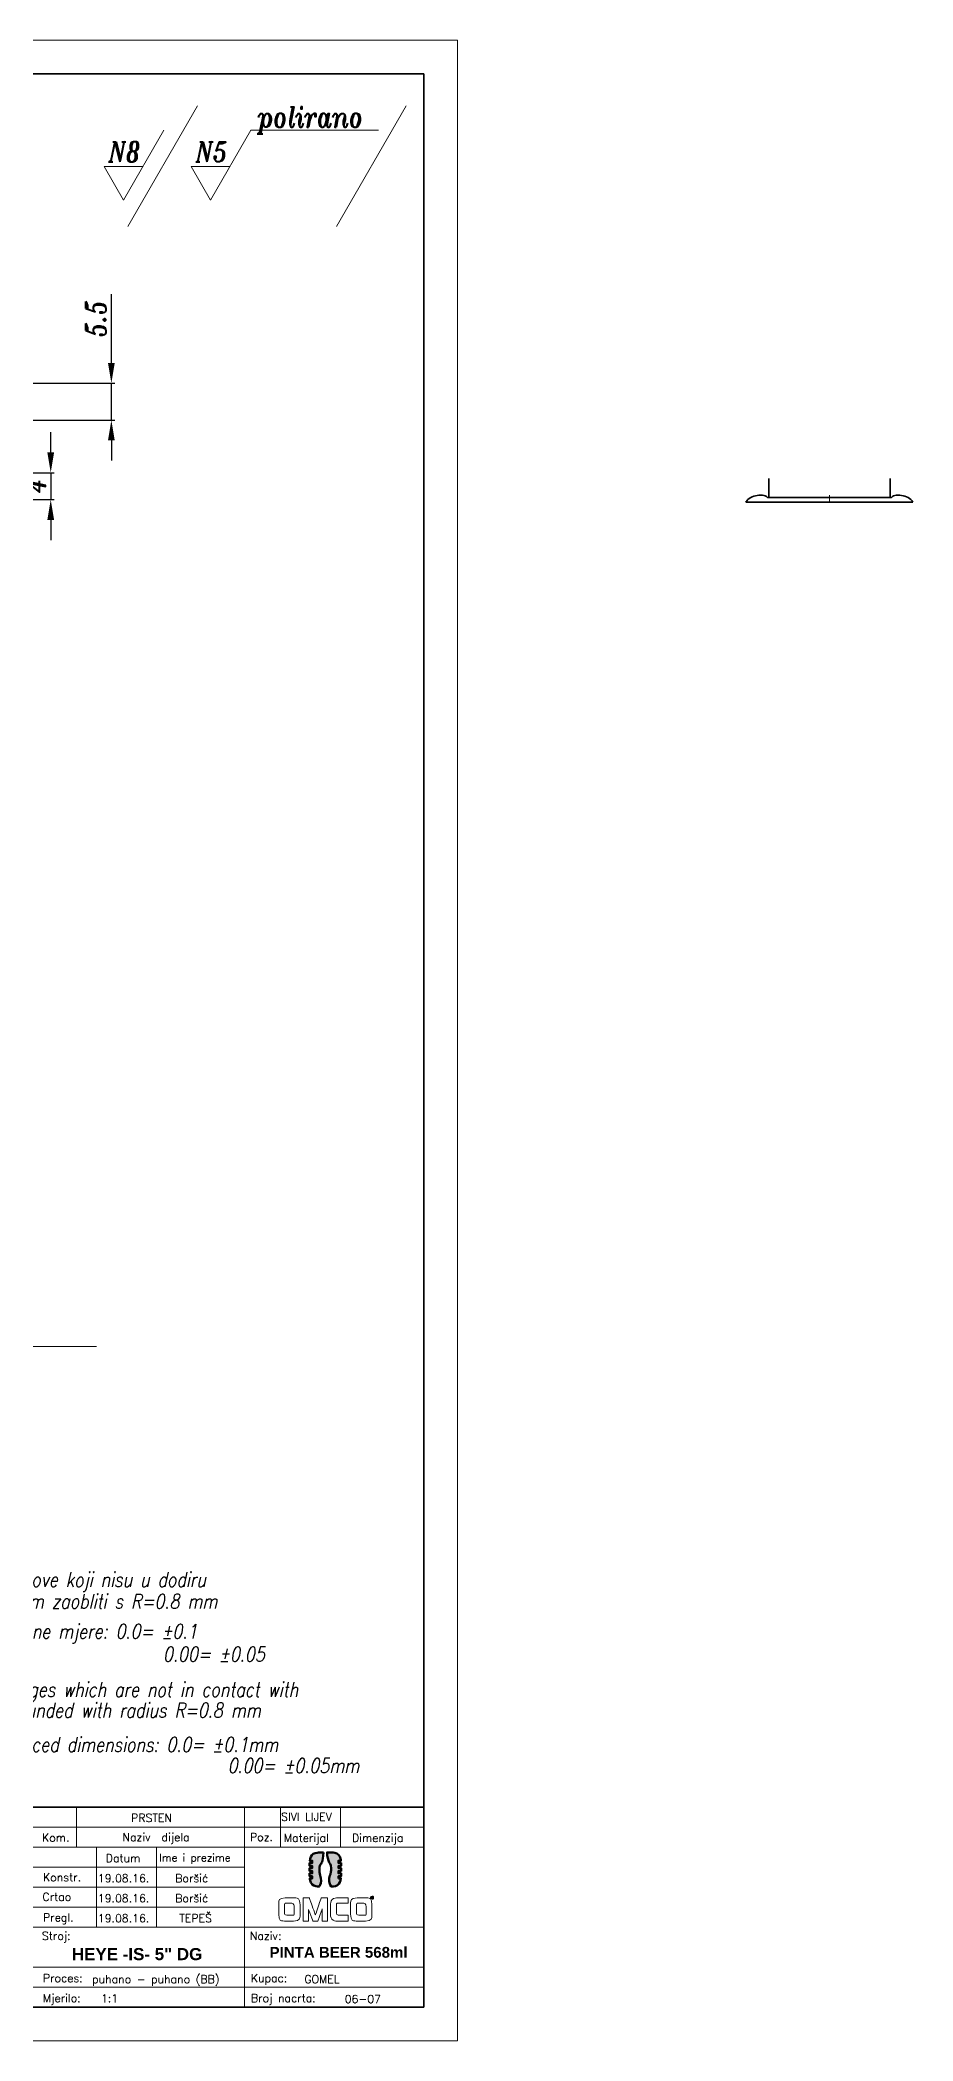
# Model space of a CAD drawing. Extents: x 28 to 333, y 27 to 324.
# Drawn here: x 203.3 to 332.9, y 27.3 to 324.3 of the extents above; entities that cross this region are included whole.
import ezdxf

# ---------------------------------------------------------------- set-up
doc = ezdxf.new("R2010")
doc.units = 0
doc.header["$LTSCALE"] = 5
doc.header["$MEASUREMENT"] = 0
doc.linetypes.add('CENTER', pattern=[2, 1.25, -0.25, 0.25, -0.25])
doc.layers.get('0').update_dxf_attribs({"linetype": 'CONTINUOUS', "lineweight": 15})
for name, color, linetype, lineweight in [('1', 1, 'CENTER', 15), ('3', 3, 'CONTINUOUS', 35), ('4', 5, 'CONTINUOUS', 50)]:
    doc.layers.add(name, color=color, linetype=linetype, lineweight=lineweight)
doc.layers.add('ENGLISH', color=197, linetype='CONTINUOUS')
doc.styles.add('ITALICT', font='ITALICT.shx', dxfattribs={"width": 0.8, "height": 3})
doc.styles.add('ROMANS', font='romans.shx')
doc.dimstyles.new('Stand', dxfattribs={"dimtxt": 3, "dimasz": 3, "dimexe": 0.5, "dimexo": 0.5, "dimgap": 0.8, "dimtad": 1, "dimdsep": 46, "dimtxsty": 'ITALICT', "dimcen": 0, "dimadec": 1, "dimazin": 2, "dimtfac": 1, "dimtmove": 0, "dimatfit": 3, "dimfxl": 1, "dimtolj": 1, "dimtzin": 0, "dimarcsym": 0})

# ---------------------------------------------------------------- blocks, each defined once
blk = doc.blocks.new('*D19')
at = {"color": 0, "lineweight": -2, "transparency": 16777216}
for p, q in [((213.86, 276.37), (213.86, 286.57)), ((188.51, 273.37), (214.36, 273.37)), ((213.86, 267.87), (213.86, 273.37)), ((172.81, 267.87), (214.36, 267.87)), ((213.86, 264.87), (213.86, 261.87))]:
    blk.add_line(p, q, dxfattribs=at)
at = {"color": 0, "transparency": 16777216}
for points in [[(213.36, 276.37), (214.36, 276.37), (213.86, 273.37)], [(213.36, 264.87), (214.36, 264.87), (213.86, 267.87)]]:
    blk.add_solid(points, dxfattribs=at)
at = {"color": 0, "transparency": 16777216, "insert": (211.56, 282.97), "char_height": 3, "attachment_point": 5, "rotation": 90, "style": 'ITALICT'}
blk.add_mtext('\\A1;5.5', dxfattribs=at)
blk = doc.blocks.new('*D4')
at = {"color": 0, "lineweight": -2, "transparency": 16777216}
for p, q in [((204.86, 263.07), (204.86, 266.07)), ((167.51, 260.07), (205.36, 260.07)), ((204.86, 260.07), (204.86, 256.07)), ((170.93, 256.07), (205.36, 256.07)), ((204.86, 253.07), (204.86, 250.07))]:
    blk.add_line(p, q, dxfattribs=at)
at = {"color": 0, "transparency": 16777216}
for points in [[(204.36, 263.07), (205.36, 263.07), (204.86, 260.07)], [(204.36, 253.07), (205.36, 253.07), (204.86, 256.07)]]:
    blk.add_solid(points, dxfattribs=at)
at = {"color": 0, "transparency": 16777216, "insert": (202.56, 258.07), "char_height": 3, "attachment_point": 5, "rotation": 90, "style": 'ITALICT'}
blk.add_mtext('\\A1;4', dxfattribs=at)

msp = doc.modelspace()

# ---------------------------------------------------------------- hatches: boundary and pattern name
at = {"layer": '4'}
h = msp.add_hatch(color=142, dxfattribs=at)
edge = h.paths.add_edge_path()
edge.add_spline(control_points=[(243.3154, 51.4283), (243.3154, 51.4283), (243.3154, 51.4283), (243.3154, 51.4283), (243.3154, 51.4283), (243.4476, 50.2586), (244.4809, 50.1984), (244.6336, 50.1984), (244.6336, 50.1984), (244.6336, 50.1984), (244.7482, 50.1984), (244.7482, 50.1984), (244.7482, 50.1984), (245.2908, 50.9786), (244.7443, 52.1157), (244.7443, 52.9286), (244.7443, 52.9286), (244.7443, 53.5669), (245.3064, 53.7378), (245.3679, 55.2697), (245.3679, 55.2697), (244.7195, 55.2697), (244.7195, 55.2697), (244.7195, 55.2697), (243.6249, 55.2697), (243.3753, 54.4254), (243.3183, 54.0398)], knot_values=[0.8095238, 0.8095238, 0.8095238, 0.8095238, 0.80952381, 0.80952381, 0.80952381, 0.80952381, 0.85714286, 0.85714286, 0.85714286, 0.85714286, 0.9047619, 0.9047619, 0.9047619, 0.90476191, 0.95238095, 0.95238095, 0.95238095, 0.95238095, 1, 1, 1, 1.04761905, 1.04761905, 1.04761905, 1.04761905, 1.0952381, 1.0952381, 1.0952381, 1.0952381], degree=3, periodic=0)
edge.add_spline(control_points=[(243.3183, 54.0398), (243.3183, 54.0398), (243.6894, 54.0398), (243.6894, 54.0398)], knot_values=[0.0952381, 0.0952381, 0.0952381, 0.0952381, 0.14285714, 0.14285714, 0.14285714, 0.14285714], degree=3, periodic=0)
edge.add_spline(control_points=[(243.6894, 54.0398), (243.6894, 54.0398), (243.6894, 54.0398), (243.6894, 54.0398), (243.6894, 54.0398), (243.6894, 54.0398), (243.6894, 53.7292), (243.6894, 53.7292)], knot_values=[0.14285714, 0.14285714, 0.14285714, 0.14285714, 0.14285714, 0.14285714, 0.14285714, 0.14285714, 0.19047618, 0.19047618, 0.19047618, 0.19047618], degree=3, periodic=0)
edge.add_spline(control_points=[(243.6894, 53.7292), (243.6894, 53.7292), (243.6894, 53.7292), (243.6894, 53.7292), (243.6894, 53.7292), (243.6894, 53.7292), (243.3012, 53.7292), (243.3012, 53.7292)], knot_values=[0.19047618, 0.19047618, 0.19047618, 0.19047618, 0.19047619, 0.19047619, 0.19047619, 0.19047619, 0.23809523, 0.23809523, 0.23809523, 0.23809523], degree=3, periodic=0)
edge.add_spline(control_points=[(243.3012, 53.7292), (243.3012, 53.7292), (243.3012, 53.7292), (243.3012, 53.7292), (243.3012, 53.7292), (243.3012, 53.7292), (243.3012, 53.2728), (243.3012, 53.2728)], knot_values=[0.23809523, 0.23809523, 0.23809523, 0.23809523, 0.23809524, 0.23809524, 0.23809524, 0.23809524, 0.28571428, 0.28571428, 0.28571428, 0.28571428], degree=3, periodic=0)
edge.add_spline(control_points=[(243.3012, 53.2728), (243.3012, 53.2728), (243.3012, 53.2728), (243.3012, 53.2728), (243.3012, 53.2728), (243.3012, 53.2728), (243.6894, 53.2728), (243.6894, 53.2728)], knot_values=[0.28571428, 0.28571428, 0.28571428, 0.28571428, 0.28571429, 0.28571429, 0.28571429, 0.28571429, 0.33333333, 0.33333333, 0.33333333, 0.33333333], degree=3, periodic=0)
edge.add_spline(control_points=[(243.6894, 53.2728), (243.6894, 53.2728), (243.6894, 53.2728), (243.6894, 53.2728), (243.6894, 53.2728), (243.6894, 53.2728), (243.6894, 52.9623), (243.6894, 52.9623)], knot_values=[0.33333333, 0.33333333, 0.33333333, 0.33333333, 0.33333333, 0.33333333, 0.33333333, 0.33333333, 0.38095238, 0.38095238, 0.38095238, 0.38095238], degree=3, periodic=0)
edge.add_spline(control_points=[(243.6894, 52.9623), (243.6894, 52.9623), (243.6894, 52.9623), (243.6894, 52.9623), (243.6894, 52.9623), (243.6894, 52.9623), (243.3012, 52.9623), (243.3012, 52.9623)], knot_values=[0.38095238, 0.38095238, 0.38095238, 0.38095238, 0.38095238, 0.38095238, 0.38095238, 0.38095238, 0.42857143, 0.42857143, 0.42857143, 0.42857143], degree=3, periodic=0)
edge.add_spline(control_points=[(243.3012, 52.9623), (243.3012, 52.9623), (243.3012, 52.9623), (243.3012, 52.9623), (243.3012, 52.9623), (243.3012, 52.9623), (243.3012, 52.5059), (243.3012, 52.5059)], knot_values=[0.42857143, 0.42857143, 0.42857143, 0.42857143, 0.42857143, 0.42857143, 0.42857143, 0.42857143, 0.47619047, 0.47619047, 0.47619047, 0.47619047], degree=3, periodic=0)
edge.add_spline(control_points=[(243.3012, 52.5059), (243.3012, 52.5059), (243.3012, 52.5059), (243.3012, 52.5059), (243.3012, 52.5059), (243.3012, 52.5059), (243.6894, 52.5059), (243.6894, 52.5059)], knot_values=[0.47619047, 0.47619047, 0.47619047, 0.47619047, 0.47619048, 0.47619048, 0.47619048, 0.47619048, 0.52380952, 0.52380952, 0.52380952, 0.52380952], degree=3, periodic=0)
edge.add_spline(control_points=[(243.6894, 52.5059), (243.6894, 52.5059), (243.6894, 52.5059), (243.6894, 52.5059), (243.6894, 52.5059), (243.6894, 52.5059), (243.6894, 52.1953), (243.6894, 52.1953)], knot_values=[0.52380952, 0.52380952, 0.52380952, 0.52380952, 0.52380952, 0.52380952, 0.52380952, 0.52380952, 0.57142856, 0.57142856, 0.57142856, 0.57142856], degree=3, periodic=0)
edge.add_spline(control_points=[(243.6894, 52.1953), (243.6894, 52.1953), (243.6894, 52.1953), (243.6894, 52.1953), (243.6894, 52.1953), (243.6894, 52.1953), (243.3012, 52.1953), (243.3012, 52.1953)], knot_values=[0.57142856, 0.57142856, 0.57142856, 0.57142856, 0.57142857, 0.57142857, 0.57142857, 0.57142857, 0.61904761, 0.61904761, 0.61904761, 0.61904761], degree=3, periodic=0)
edge.add_spline(control_points=[(243.3012, 52.1953), (243.3012, 52.1953), (243.3012, 52.1953), (243.3012, 52.1953), (243.3012, 52.1953), (243.3012, 52.1953), (243.3012, 51.7389), (243.3012, 51.7389)], knot_values=[0.61904761, 0.61904761, 0.61904761, 0.61904761, 0.61904762, 0.61904762, 0.61904762, 0.61904762, 0.66666666, 0.66666666, 0.66666666, 0.66666666], degree=3, periodic=0)
edge.add_spline(control_points=[(243.3012, 51.7389), (243.3012, 51.7389), (243.3012, 51.7389), (243.3012, 51.7389), (243.3012, 51.7389), (243.3012, 51.7389), (243.6894, 51.7389), (243.6894, 51.7389)], knot_values=[0.66666666, 0.66666666, 0.66666666, 0.66666666, 0.66666667, 0.66666667, 0.66666667, 0.66666667, 0.71428571, 0.71428571, 0.71428571, 0.71428571], degree=3, periodic=0)
edge.add_spline(control_points=[(243.6894, 51.7389), (243.6894, 51.7389), (243.6894, 51.7389), (243.6894, 51.7389), (243.6894, 51.7389), (243.6894, 51.7389), (243.6894, 51.4283), (243.6894, 51.4283)], knot_values=[0.71428571, 0.71428571, 0.71428571, 0.71428571, 0.71428571, 0.71428571, 0.71428571, 0.71428572, 0.76190476, 0.76190476, 0.76190476, 0.76190476], degree=3, periodic=0)
edge.add_spline(control_points=[(243.6894, 51.4283), (243.6894, 51.4283), (243.6894, 51.4283), (243.6894, 51.4283), (243.6894, 51.4283), (243.6894, 51.4283), (243.3154, 51.4283), (243.3154, 51.4283)], knot_values=[0.76190476, 0.76190476, 0.76190476, 0.76190476, 0.76190476, 0.76190476, 0.76190476, 0.76190476, 0.8095238, 0.8095238, 0.8095238, 0.8095238], degree=3, periodic=0)
h = msp.add_hatch(color=253, dxfattribs=at)
edge = h.paths.add_edge_path()
edge.add_spline(control_points=[(247.572, 52.5059), (247.572, 52.5059), (247.572, 52.5059), (247.572, 52.5059), (247.572, 52.5059), (247.572, 52.5059), (247.9602, 52.5059), (247.9602, 52.5059)], knot_values=[0.23809523, 0.23809523, 0.23809523, 0.23809523, 0.23809524, 0.23809524, 0.23809524, 0.23809524, 0.28571428, 0.28571428, 0.28571428, 0.28571428], degree=3, periodic=0)
edge.add_spline(control_points=[(247.9602, 52.5059), (247.9602, 52.5059), (247.9602, 52.5059), (247.9602, 52.5059), (247.9602, 52.5059), (247.9602, 52.5059), (247.9602, 52.9623), (247.9602, 52.9623)], knot_values=[0.28571428, 0.28571428, 0.28571428, 0.28571428, 0.28571429, 0.28571429, 0.28571429, 0.28571429, 0.33333332, 0.33333332, 0.33333332, 0.33333332], degree=3, periodic=0)
edge.add_spline(control_points=[(247.9602, 52.9623), (247.9602, 52.9623), (247.9602, 52.9623), (247.9602, 52.9623), (247.9602, 52.9623), (247.9602, 52.9623), (247.572, 52.9623), (247.572, 52.9623)], knot_values=[0.33333332, 0.33333332, 0.33333332, 0.33333332, 0.33333333, 0.33333333, 0.33333333, 0.33333333, 0.38095238, 0.38095238, 0.38095238, 0.38095238], degree=3, periodic=0)
edge.add_spline(control_points=[(247.572, 52.9623), (247.572, 52.9623), (247.572, 52.9623), (247.572, 52.9623), (247.572, 52.9623), (247.572, 52.9623), (247.572, 53.2728), (247.572, 53.2728)], knot_values=[0.38095238, 0.38095238, 0.38095238, 0.38095238, 0.38095238, 0.38095238, 0.38095238, 0.38095238, 0.42857143, 0.42857143, 0.42857143, 0.42857143], degree=3, periodic=0)
edge.add_spline(control_points=[(247.572, 53.2728), (247.572, 53.2728), (247.572, 53.2728), (247.572, 53.2728), (247.572, 53.2728), (247.572, 53.2728), (247.9602, 53.2728), (247.9602, 53.2728)], knot_values=[0.42857143, 0.42857143, 0.42857143, 0.42857143, 0.42857143, 0.42857143, 0.42857143, 0.42857143, 0.47619047, 0.47619047, 0.47619047, 0.47619047], degree=3, periodic=0)
edge.add_spline(control_points=[(247.9602, 53.2728), (247.9602, 53.2728), (247.9602, 53.2728), (247.9602, 53.2728), (247.9602, 53.2728), (247.9602, 53.2728), (247.9602, 53.7292), (247.9602, 53.7292)], knot_values=[0.47619047, 0.47619047, 0.47619047, 0.47619047, 0.47619048, 0.47619048, 0.47619048, 0.47619048, 0.52380952, 0.52380952, 0.52380952, 0.52380952], degree=3, periodic=0)
edge.add_spline(control_points=[(247.9602, 53.7292), (247.9602, 53.7292), (247.9602, 53.7292), (247.9602, 53.7292), (247.9602, 53.7292), (247.9602, 53.7292), (247.572, 53.7292), (247.572, 53.7292)], knot_values=[0.52380952, 0.52380952, 0.52380952, 0.52380952, 0.52380952, 0.52380952, 0.52380952, 0.52380952, 0.57142857, 0.57142857, 0.57142857, 0.57142857], degree=3, periodic=0)
edge.add_spline(control_points=[(247.572, 53.7292), (247.572, 53.7292), (247.572, 53.7292), (247.572, 53.7292), (247.572, 53.7292), (247.572, 53.7292), (247.572, 54.0398), (247.572, 54.0398)], knot_values=[0.57142857, 0.57142857, 0.57142857, 0.57142857, 0.57142857, 0.57142857, 0.57142857, 0.57142857, 0.61904762, 0.61904762, 0.61904762, 0.61904762], degree=3, periodic=0)
edge.add_spline(control_points=[(247.572, 54.0398), (247.572, 54.0398), (247.572, 54.0398), (247.572, 54.0398), (247.572, 54.0398), (247.572, 54.0398), (247.9449, 54.0398), (247.9449, 54.0398)], knot_values=[0.61904762, 0.61904762, 0.61904762, 0.61904762, 0.61904762, 0.61904762, 0.61904762, 0.61904762, 0.66666666, 0.66666666, 0.66666666, 0.66666666], degree=3, periodic=0)
edge.add_spline(control_points=[(247.9449, 54.0398), (247.9449, 54.0398), (247.9449, 54.0398), (247.9449, 54.0398), (247.9449, 54.0398), (247.8084, 55.2018), (246.7802, 55.2697), (246.6279, 55.2697), (246.6279, 55.2697), (246.6279, 55.2697), (245.8933, 55.2697), (245.8933, 55.2697)], knot_values=[0.66666666, 0.66666666, 0.66666666, 0.66666666, 0.66666667, 0.66666667, 0.66666667, 0.66666667, 0.71428571, 0.71428571, 0.71428571, 0.71428572, 0.76190476, 0.76190476, 0.76190476, 0.76190476], degree=3, periodic=0)
edge.add_spline(control_points=[(245.8933, 55.2697), (245.8933, 55.2697), (245.8933, 55.2697), (245.8933, 55.2697), (245.8933, 55.2697), (245.955, 53.7378), (246.5173, 53.5669), (246.5173, 52.9286), (246.5173, 52.9286), (246.5173, 52.1157), (245.9707, 50.9786), (246.5133, 50.1984), (246.5133, 50.1984), (246.5133, 50.1984), (246.5505, 50.1984), (246.5505, 50.1984), (246.5505, 50.1984), (247.6451, 50.1984), (247.8896, 51.0427), (247.9443, 51.4283)], knot_values=[0.76190476, 0.76190476, 0.76190476, 0.76190476, 0.76190476, 0.76190476, 0.76190476, 0.76190476, 0.80952381, 0.80952381, 0.80952381, 0.80952381, 0.85714286, 0.85714286, 0.85714286, 0.85714286, 0.9047619, 0.9047619, 0.9047619, 0.90476191, 0.95238095, 0.95238095, 0.95238095, 0.95238095], degree=3, periodic=0)
edge.add_spline(control_points=[(247.9443, 51.4283), (247.9443, 51.4283), (247.572, 51.4283), (247.572, 51.4283), (247.572, 51.4283), (247.572, 51.7389), (247.572, 51.7389)], knot_values=[0.95238095, 0.95238095, 0.95238095, 0.95238095, 1, 1, 1, 1.04761904, 1.04761904, 1.04761904, 1.04761904], degree=3, periodic=0)
edge.add_spline(control_points=[(247.572, 51.7389), (247.572, 51.7389), (247.572, 51.7389), (247.572, 51.7389), (247.572, 51.7389), (247.572, 51.7389), (247.9602, 51.7389), (247.9602, 51.7389)], knot_values=[0.04761904, 0.04761904, 0.04761904, 0.04761904, 0.04761905, 0.04761905, 0.04761905, 0.04761905, 0.09523809, 0.09523809, 0.09523809, 0.09523809], degree=3, periodic=0)
edge.add_spline(control_points=[(247.9602, 51.7389), (247.9602, 51.7389), (247.9602, 51.7389), (247.9602, 51.7389), (247.9602, 51.7389), (247.9602, 51.7389), (247.9602, 52.1953), (247.9602, 52.1953)], knot_values=[0.09523809, 0.09523809, 0.09523809, 0.09523809, 0.0952381, 0.0952381, 0.0952381, 0.0952381, 0.14285714, 0.14285714, 0.14285714, 0.14285714], degree=3, periodic=0)
edge.add_spline(control_points=[(247.9602, 52.1953), (247.9602, 52.1953), (247.9602, 52.1953), (247.9602, 52.1953), (247.9602, 52.1953), (247.9602, 52.1953), (247.572, 52.1953), (247.572, 52.1953)], knot_values=[0.14285714, 0.14285714, 0.14285714, 0.14285714, 0.14285714, 0.14285714, 0.14285714, 0.14285714, 0.19047618, 0.19047618, 0.19047618, 0.19047618], degree=3, periodic=0)
edge.add_spline(control_points=[(247.572, 52.1953), (247.572, 52.1953), (247.572, 52.1953), (247.572, 52.1953), (247.572, 52.1953), (247.572, 52.1953), (247.572, 52.5059), (247.572, 52.5059)], knot_values=[0.19047618, 0.19047618, 0.19047618, 0.19047618, 0.19047619, 0.19047619, 0.19047619, 0.19047619, 0.23809523, 0.23809523, 0.23809523, 0.23809523], degree=3, periodic=0)

# ---------------------------------------------------------------- linework, layer by layer
for p, q in [((265.2574, 324.2933), (55.2574, 324.2933)), ((265.2574, 27.2933), (265.2574, 324.2933)), ((226.6605, 314.5108), (216.3186, 296.604)), ((257.647, 314.5108), (247.3051, 296.604)), ((215.6569, 300.5415), (221.6569, 310.9338)), ((228.5842, 300.5415), (234.5842, 310.9338)), ((234.5842, 310.9338), (253.5308, 310.9338)), ((218.5424, 305.5395), (212.7713, 305.5395)), ((212.7713, 305.5395), (215.6569, 300.5415)), ((231.4698, 305.5395), (225.6986, 305.5395)), ((225.6986, 305.5395), (228.5842, 300.5415)), ((150.2812, 130.3955), (211.6593, 130.3955)), ((208.6838, 61.9873), (208.6838, 56.0485)), ((233.6267, 61.9873), (233.6267, 32.2933)), ((238.9717, 61.9873), (238.9717, 56.0485)), ((247.8799, 61.9873), (247.8799, 56.0485)), ((133.355, 59.0179), (260.2574, 59.0179)), ((260.2574, 56.0485), (133.355, 56.0485)), ((211.6532, 56.0485), (211.6532, 44.1709)), ((220.5614, 56.0485), (220.5614, 44.1709)), ((133.355, 53.0791), (233.6267, 53.0791)), ((133.355, 50.1097), (233.6267, 50.1097)), ((133.355, 47.1403), (233.6267, 47.1403)), ((133.355, 44.1709), (260.2574, 44.1709)), ((133.355, 38.2321), (260.2574, 38.2321)), ((133.355, 35.2627), (260.2574, 35.2627)), ((55.2574, 27.2933), (265.2574, 27.2933))]:
    msp.add_line(p, q)
for points, knots in [([(240.9194, 45.0909), (240.9194, 45.0909), (239.6142, 45.0909), (239.6142, 45.0909), (239.6142, 45.0909), (239.503, 45.0909), (238.7071, 45.1376), (238.7071, 46.1034), (238.7071, 46.1034), (238.7071, 46.1034), (238.7071, 47.5782), (238.7071, 47.5782), (238.7071, 47.5782), (238.7071, 47.5782), (238.7071, 48.5439), (239.6727, 48.5439), (239.6727, 48.5439), (239.6727, 48.5439), (240.972, 48.5439), (240.972, 48.5439), (240.972, 48.5439), (241.0832, 48.5439), (241.8792, 48.4912), (241.8792, 47.5255), (241.8792, 47.5255), (241.8792, 47.5255), (241.8792, 46.0566), (241.8792, 46.0566), (241.8792, 46.0566), (241.8792, 46.0566), (241.885, 45.0909), (240.9194, 45.0909)], [0, 0, 0, 0, 0.125, 0.125, 0.125, 0.1875, 0.25, 0.25, 0.25, 0.3125, 0.375, 0.375, 0.375, 0.4375, 0.5, 0.5, 0.5, 0.5625, 0.625, 0.625, 0.625, 0.6875, 0.75, 0.75, 0.75, 0.8125, 0.875, 0.875, 0.875, 0.9375, 1, 1, 1, 1]), ([(241.0013, 47.3266), (241.0013, 47.3266), (241.0013, 47.7245), (240.6618, 47.7245), (240.6618, 47.7245), (240.6618, 47.7245), (239.6962, 47.7245), (239.6962, 47.7245), (239.6962, 47.7245), (239.6962, 47.7245), (239.585, 47.7186), (239.585, 47.6075), (239.585, 47.6075), (239.585, 47.6075), (239.585, 46.3609), (239.585, 46.3609), (239.585, 46.3609), (239.585, 46.3609), (239.585, 45.9687), (239.9244, 45.9687), (239.9244, 45.9687), (239.9244, 45.9687), (240.8901, 45.9687), (240.8901, 45.9687), (240.8901, 45.9687), (240.8901, 45.9687), (241.0013, 45.9687), (241.0013, 46.0799), (241.0013, 46.0799), (241.0013, 46.0799), (241.0013, 47.3266), (241.0013, 47.3266)], [0, 0, 0, 0, 0.125, 0.125, 0.125, 0.1875, 0.25, 0.25, 0.25, 0.3125, 0.375, 0.375, 0.375, 0.4375, 0.5, 0.5, 0.5, 0.5625, 0.625, 0.625, 0.625, 0.6875, 0.75, 0.75, 0.75, 0.8125, 0.875, 0.875, 0.875, 0.9375, 1, 1, 1, 1]), ([(245.1683, 45.0909), (245.1683, 45.0909), (245.1683, 46.8994), (245.1683, 46.8994), (245.1683, 46.8994), (245.1683, 46.8994), (244.5363, 45.0909), (244.5363, 45.0909), (244.5363, 45.0909), (244.5363, 45.0909), (243.7754, 45.0909), (243.7754, 45.0909), (243.7754, 45.0909), (243.7754, 45.0909), (243.1317, 46.8175), (243.1317, 46.8175), (243.1317, 46.8175), (243.1317, 46.8175), (243.1317, 45.0909), (243.1317, 45.0909), (243.1317, 45.0909), (243.1317, 45.0909), (242.3181, 45.0909), (242.3181, 45.0909), (242.3181, 45.0909), (242.3181, 45.0909), (242.3181, 48.5439), (242.3181, 48.5439), (242.3181, 48.5439), (242.3181, 48.5439), (243.2603, 48.5439), (243.2603, 48.5439), (243.2603, 48.5439), (243.2603, 48.5439), (244.1675, 45.998), (244.1675, 45.998), (244.1675, 45.998), (244.1675, 45.998), (245.0337, 48.5439), (245.0337, 48.5439), (245.0337, 48.5439), (245.0337, 48.5439), (245.9585, 48.5439), (245.9585, 48.5439), (245.9585, 48.5439), (245.9585, 48.5439), (245.9585, 45.0909), (245.9585, 45.0909), (245.9585, 45.0909), (245.9585, 45.0909), (245.1683, 45.0909), (245.1683, 45.0909)], [0, 0, 0, 0, 0.07692308, 0.07692308, 0.07692308, 0.11538462, 0.15384615, 0.15384615, 0.15384615, 0.19230769, 0.23076923, 0.23076923, 0.23076923, 0.26923077, 0.30769231, 0.30769231, 0.30769231, 0.34615385, 0.38461538, 0.38461538, 0.38461538, 0.42307692, 0.46153846, 0.46153846, 0.46153846, 0.5, 0.53846154, 0.53846154, 0.53846154, 0.57692308, 0.61538462, 0.61538462, 0.61538462, 0.65384615, 0.69230769, 0.69230769, 0.69230769, 0.73076923, 0.76923077, 0.76923077, 0.76923077, 0.80769231, 0.84615385, 0.84615385, 0.84615385, 0.88461538, 0.92307692, 0.92307692, 0.92307692, 0.96153846, 1, 1, 1, 1]), ([(249.0019, 45.9687), (249.0019, 45.9687), (247.6147, 45.9687), (247.6147, 45.9687), (247.6147, 45.9687), (247.2752, 45.9687), (247.2752, 46.3609), (247.2752, 46.3609), (247.2752, 46.3609), (247.2752, 46.3609), (247.2752, 47.6075), (247.2752, 47.6075), (247.2752, 47.6075), (247.2752, 47.7186), (247.3865, 47.7245), (247.3865, 47.7245), (247.3865, 47.7245), (247.3865, 47.7245), (249.0019, 47.7245), (249.0019, 47.7245), (249.0019, 47.7245), (249.0019, 47.7245), (249.0019, 48.5439), (249.0019, 48.5439), (249.0019, 48.5439), (249.0019, 48.5439), (247.3631, 48.5439), (247.3631, 48.5439), (247.3631, 48.5439), (246.3974, 48.5439), (246.3974, 47.5782), (246.3974, 47.5782), (246.3974, 47.5782), (246.3974, 47.5782), (246.3974, 46.1034), (246.3974, 46.1034), (246.3974, 46.1034), (246.3974, 45.1376), (247.1933, 45.0909), (247.3045, 45.0909), (247.3045, 45.0909), (247.3045, 45.0909), (249.0019, 45.0909), (249.0019, 45.0909), (249.0019, 45.0909), (249.0019, 45.0909), (249.0019, 45.9687), (249.0019, 45.9687)], [0, 0, 0, 0, 0.08333333, 0.08333333, 0.08333333, 0.125, 0.16666667, 0.16666667, 0.16666667, 0.20833333, 0.25, 0.25, 0.25, 0.29166667, 0.33333333, 0.33333333, 0.33333333, 0.375, 0.41666667, 0.41666667, 0.41666667, 0.45833333, 0.5, 0.5, 0.5, 0.54166667, 0.58333333, 0.58333333, 0.58333333, 0.625, 0.66666667, 0.66666667, 0.66666667, 0.70833333, 0.75, 0.75, 0.75, 0.79166667, 0.83333333, 0.83333333, 0.83333333, 0.875, 0.91666667, 0.91666667, 0.91666667, 0.95833333, 1, 1, 1, 1]), ([(251.5945, 45.0909), (251.5945, 45.0909), (250.2893, 45.0909), (250.2893, 45.0909), (250.2893, 45.0909), (250.1782, 45.0909), (249.3823, 45.1376), (249.3823, 46.1034), (249.3823, 46.1034), (249.3823, 46.1034), (249.3824, 47.5782), (249.3824, 47.5782), (249.3824, 47.5782), (249.3824, 47.5782), (249.3823, 48.5439), (250.3479, 48.5439), (250.3479, 48.5439), (250.3479, 48.5439), (251.6472, 48.5439), (251.6472, 48.5439), (251.6472, 48.5439), (251.7584, 48.5439), (252.5543, 48.4912), (252.5543, 47.5255), (252.5543, 47.5255), (252.5543, 47.5255), (252.5543, 46.0566), (252.5543, 46.0566), (252.5543, 46.0566), (252.5543, 46.0566), (252.5602, 45.0909), (251.5945, 45.0909)], [0, 0, 0, 0, 0.125, 0.125, 0.125, 0.1875, 0.25, 0.25, 0.25, 0.3125, 0.375, 0.375, 0.375, 0.4375, 0.5, 0.5, 0.5, 0.5625, 0.625, 0.625, 0.625, 0.6875, 0.75, 0.75, 0.75, 0.8125, 0.875, 0.875, 0.875, 0.9375, 1, 1, 1, 1]), ([(251.6764, 47.3266), (251.6764, 47.3266), (251.6764, 47.7245), (251.3369, 47.7245), (251.3369, 47.7245), (251.3369, 47.7245), (250.3714, 47.7245), (250.3714, 47.7245), (250.3714, 47.7245), (250.3714, 47.7245), (250.26, 47.7186), (250.26, 47.6075), (250.26, 47.6075), (250.26, 47.6075), (250.26, 46.3609), (250.26, 46.3609), (250.26, 46.3609), (250.26, 46.3609), (250.26, 45.9687), (250.5996, 45.9687), (250.5996, 45.9687), (250.5996, 45.9687), (251.5653, 45.9687), (251.5653, 45.9687), (251.5653, 45.9687), (251.5653, 45.9687), (251.6764, 45.9687), (251.6764, 46.0799), (251.6764, 46.0799), (251.6764, 46.0799), (251.6764, 47.3266), (251.6764, 47.3266)], [0, 0, 0, 0, 0.125, 0.125, 0.125, 0.1875, 0.25, 0.25, 0.25, 0.3125, 0.375, 0.375, 0.375, 0.4375, 0.5, 0.5, 0.5, 0.5625, 0.625, 0.625, 0.625, 0.6875, 0.75, 0.75, 0.75, 0.8125, 0.875, 0.875, 0.875, 0.9375, 1, 1, 1, 1]), ([(252.5682, 48.3248), (252.4396, 48.3248), (252.3352, 48.4293), (252.3352, 48.5577), (252.3352, 48.5577), (252.3352, 48.6862), (252.4396, 48.7907), (252.5682, 48.7907), (252.5682, 48.7907), (252.6967, 48.7907), (252.8011, 48.6862), (252.8011, 48.5577), (252.8011, 48.5577), (252.8011, 48.4293), (252.6967, 48.3248), (252.5682, 48.3248)], [0, 0, 0, 0, 0.25, 0.25, 0.25, 0.375, 0.5, 0.5, 0.5, 0.625, 0.75, 0.75, 0.75, 0.875, 1, 1, 1, 1]), ([(252.5682, 48.7393), (252.4685, 48.7393), (252.3866, 48.6574), (252.3866, 48.5577), (252.3866, 48.5577), (252.3866, 48.4581), (252.4685, 48.3763), (252.5682, 48.3763), (252.5682, 48.3763), (252.6678, 48.3763), (252.7498, 48.4581), (252.7498, 48.5577), (252.7498, 48.5577), (252.7498, 48.6574), (252.6678, 48.7393), (252.5682, 48.7393)], [0, 0, 0, 0, 0.25, 0.25, 0.25, 0.375, 0.5, 0.5, 0.5, 0.625, 0.75, 0.75, 0.75, 0.875, 1, 1, 1, 1]), ([(252.6211, 48.5176), (252.6211, 48.5176), (252.6694, 48.4438), (252.6694, 48.4438), (252.6694, 48.4438), (252.6694, 48.4438), (252.6051, 48.4438), (252.6051, 48.4438), (252.6051, 48.4438), (252.6051, 48.4438), (252.565, 48.5096), (252.565, 48.5096), (252.565, 48.5096), (252.565, 48.5096), (252.5392, 48.5096), (252.5392, 48.5096), (252.5392, 48.5096), (252.5392, 48.5096), (252.5392, 48.4438), (252.5392, 48.4438), (252.5392, 48.4438), (252.5392, 48.4438), (252.4814, 48.4438), (252.4814, 48.4438), (252.4814, 48.4438), (252.4814, 48.4438), (252.4814, 48.6798), (252.4814, 48.6798), (252.4814, 48.6798), (252.4814, 48.6798), (252.5842, 48.6798), (252.5842, 48.6798), (252.5842, 48.6798), (252.6035, 48.6798), (252.6742, 48.6798), (252.6742, 48.5948), (252.6742, 48.5948), (252.6742, 48.5498), (252.6469, 48.5274), (252.6211, 48.5176)], [0, 0, 0, 0, 0.1, 0.1, 0.1, 0.15, 0.2, 0.2, 0.2, 0.25, 0.3, 0.3, 0.3, 0.35, 0.4, 0.4, 0.4, 0.45, 0.5, 0.5, 0.5, 0.55, 0.6, 0.6, 0.6, 0.65, 0.7, 0.7, 0.7, 0.75, 0.8, 0.8, 0.8, 0.85, 0.9, 0.9, 0.9, 0.95, 1, 1, 1, 1]), ([(252.5697, 48.6301), (252.5697, 48.6301), (252.5392, 48.6301), (252.5392, 48.6301), (252.5392, 48.6301), (252.5392, 48.6301), (252.5392, 48.5562), (252.5392, 48.5562), (252.5392, 48.5562), (252.5392, 48.5562), (252.5697, 48.5562), (252.5697, 48.5562), (252.5697, 48.5562), (252.6003, 48.5562), (252.6131, 48.5675), (252.6131, 48.5948), (252.6131, 48.5948), (252.6131, 48.622), (252.6003, 48.6301), (252.5697, 48.6301)], [0, 0, 0, 0, 0.2, 0.2, 0.2, 0.3, 0.4, 0.4, 0.4, 0.5, 0.6, 0.6, 0.6, 0.7, 0.8, 0.8, 0.8, 0.9, 1, 1, 1, 1])]:
    msp.add_open_spline(points, degree=3, knots=knots)
at = {"layer": '1'}
msp.add_line((320.4823, 256.7117), (320.4823, 255.7117), dxfattribs=at)
at = {"layer": '3'}
for p, q in [((260.2574, 319.2933), (75.2574, 319.2933)), ((260.2574, 32.2933), (260.2574, 319.2933)), ((311.4823, 259.203), (311.4823, 256.4117)), ((329.4823, 259.203), (329.4823, 256.4117)), ((320.4823, 255.7117), (308.0704, 255.7117)), ((310.5681, 256.7117), (310.025, 256.7117)), ((320.4823, 256.4117), (311.2823, 256.4117)), ((320.4823, 256.4117), (329.6823, 256.4117)), ((320.4823, 255.7117), (332.8942, 255.7117)), ((330.3964, 256.7117), (330.9395, 256.7117)), ((133.355, 61.9873), (260.2574, 61.9873)), ((260.2574, 61.9873), (260.2574, 32.2933)), ((75.2574, 32.2933), (260.2574, 32.2933))]:
    msp.add_line(p, q, dxfattribs=at)
at = {"layer": '3', "linetype": 'ByBlock'}
msp.add_line((133.355, 32.2933), (260.2574, 32.2933), dxfattribs=at)
at = {"layer": '3'}
for centre, radius, start, end in [((311.2323, 253.2617), 4, 138.9855, 142.22951), ((310.025, 254.3117), 2.4, 90, 138.9855), ((310.5681, 255.7117), 1, 44.427004, 90), ((330.3964, 255.7117), 1, 90, 135.572996), ((330.9395, 254.3117), 2.4, 41.0145, 90), ((329.7323, 253.2617), 4, 37.77049, 41.0145)]:
    msp.add_arc(centre, radius, start, end, dxfattribs=at)
at = {"layer": '4', "color": 142}
msp.add_open_spline([(245.3679, 55.2697), (245.3679, 55.2697), (244.7195, 55.2697), (244.7195, 55.2697), (244.7195, 55.2697), (243.6249, 55.2697), (243.3753, 54.4254), (243.3183, 54.0398), (243.3183, 54.0398), (243.3183, 54.0398), (243.6894, 54.0398), (243.6894, 54.0398), (243.6894, 54.0398), (243.6894, 54.0398), (243.6894, 53.7292), (243.6894, 53.7292), (243.6894, 53.7292), (243.6894, 53.7292), (243.3012, 53.7292), (243.3012, 53.7292), (243.3012, 53.7292), (243.3012, 53.7292), (243.3012, 53.2728), (243.3012, 53.2728), (243.3012, 53.2728), (243.3012, 53.2728), (243.6894, 53.2728), (243.6894, 53.2728), (243.6894, 53.2728), (243.6894, 53.2728), (243.6894, 52.9623), (243.6894, 52.9623), (243.6894, 52.9623), (243.6894, 52.9623), (243.3012, 52.9623), (243.3012, 52.9623), (243.3012, 52.9623), (243.3012, 52.9623), (243.3012, 52.5059), (243.3012, 52.5059), (243.3012, 52.5059), (243.3012, 52.5059), (243.6894, 52.5059), (243.6894, 52.5059), (243.6894, 52.5059), (243.6894, 52.5059), (243.6894, 52.1953), (243.6894, 52.1953), (243.6894, 52.1953), (243.6894, 52.1953), (243.3012, 52.1953), (243.3012, 52.1953), (243.3012, 52.1953), (243.3012, 52.1953), (243.3012, 51.7389), (243.3012, 51.7389), (243.3012, 51.7389), (243.3012, 51.7389), (243.6894, 51.7389), (243.6894, 51.7389), (243.6894, 51.7389), (243.6894, 51.7389), (243.6894, 51.4283), (243.6894, 51.4283), (243.6894, 51.4283), (243.6894, 51.4283), (243.3154, 51.4283), (243.3154, 51.4283), (243.3154, 51.4283), (243.4476, 50.2586), (244.4809, 50.1984), (244.6336, 50.1984), (244.6336, 50.1984), (244.6336, 50.1984), (244.7482, 50.1984), (244.7482, 50.1984), (244.7482, 50.1984), (245.2908, 50.9786), (244.7443, 52.1157), (244.7443, 52.9286), (244.7443, 52.9286), (244.7443, 53.5669), (245.3064, 53.7378), (245.3679, 55.2697)], degree=3, knots=[0, 0, 0, 0, 0.04761905, 0.04761905, 0.04761905, 0.07142857, 0.0952381, 0.0952381, 0.0952381, 0.11904762, 0.14285714, 0.14285714, 0.14285714, 0.16666667, 0.19047619, 0.19047619, 0.19047619, 0.21428571, 0.23809524, 0.23809524, 0.23809524, 0.26190476, 0.28571429, 0.28571429, 0.28571429, 0.30952381, 0.33333333, 0.33333333, 0.33333333, 0.35714286, 0.38095238, 0.38095238, 0.38095238, 0.4047619, 0.42857143, 0.42857143, 0.42857143, 0.45238095, 0.47619048, 0.47619048, 0.47619048, 0.5, 0.52380952, 0.52380952, 0.52380952, 0.54761905, 0.57142857, 0.57142857, 0.57142857, 0.5952381, 0.61904762, 0.61904762, 0.61904762, 0.64285714, 0.66666667, 0.66666667, 0.66666667, 0.69047619, 0.71428571, 0.71428571, 0.71428571, 0.73809524, 0.76190476, 0.76190476, 0.76190476, 0.78571429, 0.80952381, 0.80952381, 0.80952381, 0.83333333, 0.85714286, 0.85714286, 0.85714286, 0.88095238, 0.9047619, 0.9047619, 0.9047619, 0.92857143, 0.95238095, 0.95238095, 0.95238095, 0.97619048, 1, 1, 1, 1], dxfattribs=at)
at = {"layer": '4', "color": 253}
msp.add_open_spline([(247.572, 51.4283), (247.572, 51.4283), (247.572, 51.7389), (247.572, 51.7389), (247.572, 51.7389), (247.572, 51.7389), (247.9602, 51.7389), (247.9602, 51.7389), (247.9602, 51.7389), (247.9602, 51.7389), (247.9602, 52.1953), (247.9602, 52.1953), (247.9602, 52.1953), (247.9602, 52.1953), (247.572, 52.1953), (247.572, 52.1953), (247.572, 52.1953), (247.572, 52.1953), (247.572, 52.5059), (247.572, 52.5059), (247.572, 52.5059), (247.572, 52.5059), (247.9602, 52.5059), (247.9602, 52.5059), (247.9602, 52.5059), (247.9602, 52.5059), (247.9602, 52.9623), (247.9602, 52.9623), (247.9602, 52.9623), (247.9602, 52.9623), (247.572, 52.9623), (247.572, 52.9623), (247.572, 52.9623), (247.572, 52.9623), (247.572, 53.2728), (247.572, 53.2728), (247.572, 53.2728), (247.572, 53.2728), (247.9602, 53.2728), (247.9602, 53.2728), (247.9602, 53.2728), (247.9602, 53.2728), (247.9602, 53.7292), (247.9602, 53.7292), (247.9602, 53.7292), (247.9602, 53.7292), (247.572, 53.7292), (247.572, 53.7292), (247.572, 53.7292), (247.572, 53.7292), (247.572, 54.0398), (247.572, 54.0398), (247.572, 54.0398), (247.572, 54.0398), (247.9449, 54.0398), (247.9449, 54.0398), (247.9449, 54.0398), (247.8084, 55.2018), (246.7802, 55.2697), (246.6279, 55.2697), (246.6279, 55.2697), (246.6279, 55.2697), (245.8933, 55.2697), (245.8933, 55.2697), (245.8933, 55.2697), (245.955, 53.7378), (246.5173, 53.5669), (246.5173, 52.9286), (246.5173, 52.9286), (246.5173, 52.1157), (245.9707, 50.9786), (246.5133, 50.1984), (246.5133, 50.1984), (246.5133, 50.1984), (246.5505, 50.1984), (246.5505, 50.1984), (246.5505, 50.1984), (247.6451, 50.1984), (247.8896, 51.0427), (247.9443, 51.4283), (247.9443, 51.4283), (247.9443, 51.4283), (247.572, 51.4283), (247.572, 51.4283)], degree=3, knots=[0, 0, 0, 0, 0.04761905, 0.04761905, 0.04761905, 0.07142857, 0.0952381, 0.0952381, 0.0952381, 0.11904762, 0.14285714, 0.14285714, 0.14285714, 0.16666667, 0.19047619, 0.19047619, 0.19047619, 0.21428571, 0.23809524, 0.23809524, 0.23809524, 0.26190476, 0.28571429, 0.28571429, 0.28571429, 0.30952381, 0.33333333, 0.33333333, 0.33333333, 0.35714286, 0.38095238, 0.38095238, 0.38095238, 0.4047619, 0.42857143, 0.42857143, 0.42857143, 0.45238095, 0.47619048, 0.47619048, 0.47619048, 0.5, 0.52380952, 0.52380952, 0.52380952, 0.54761905, 0.57142857, 0.57142857, 0.57142857, 0.5952381, 0.61904762, 0.61904762, 0.61904762, 0.64285714, 0.66666667, 0.66666667, 0.66666667, 0.69047619, 0.71428571, 0.71428571, 0.71428571, 0.73809524, 0.76190476, 0.76190476, 0.76190476, 0.78571429, 0.80952381, 0.80952381, 0.80952381, 0.83333333, 0.85714286, 0.85714286, 0.85714286, 0.88095238, 0.9047619, 0.9047619, 0.9047619, 0.92857143, 0.95238095, 0.95238095, 0.95238095, 0.97619048, 1, 1, 1, 1], dxfattribs=at)

# ---------------------------------------------------------------- texts
at = {"style": 'ITALICT', "width": 0.8}
for s, height, p in [('polirano', 3, (235.6173, 311.3725)), ('N8', 3, (213.4562, 306.2035)), ('N5', 3, (226.3835, 306.2035)), ('Oštre rubove koji nisu u dodiru ', 2.16, (190.9315, 94.6995)), ('sa staklom zaobliti s R=0.8 mm', 2.16, (190.9315, 91.4722)), ('Netolerirane mjere: 0.0= %%P0.1', 2.16, (190.9315, 87.0129)), ('0.00= %%P0.05', 2.16, (221.5327, 83.6282))]:
    msp.add_text(s, height=height, dxfattribs=at).set_placement(p)
at = {"style": 'ROMANS'}
for s, height, p in [('PRSTEN', 1.18776, (216.799, 59.8138)), ('SIVI LIJEV', 1.18776, (239.067, 59.973)), ('Kom.', 1.18776, (203.567, 56.8828)), ('Naziv  dijela', 1.18776, (215.5059, 56.9476)), ('Poz.', 1.18776, (234.4456, 56.9692)), ('Materijal', 1.18776, (239.4793, 56.8375)), ('Dimenzija', 1.18776, (249.5988, 56.8402)), ('Datum', 1.18776, (213.0336, 53.8337)), ('Ime i prezime', 1.128372, (220.9705, 53.9454)), ('Konstr.', 1.18776, (203.7108, 50.9915)), ('19.08.16.', 1.18776, (211.8539, 50.8547)), ('Boršić', 1.18776, (223.3537, 50.8547)), ('Crtao', 1.18776, (203.6318, 48.0916)), ('19.08.16.', 1.18776, (211.8539, 47.8853)), ('Boršić', 1.18776, (223.3537, 47.8853)), ('Pregl.', 1.18776, (203.7108, 45.0339)), ('19.08.16.', 1.18776, (211.8539, 44.9159)), ('TEPEŠ', 1.18776, (223.9509, 44.9313)), ('Stroj:', 1.18776, (203.5491, 42.2969)), ('Naziv:', 1.18776, (234.4308, 42.2969)), ('Proces:', 1.18776, (203.6929, 36.0373)), ('puhano - puhano (BB)', 1.18776, (211.0011, 35.8777)), ('Kupac:', 1.18776, (234.5746, 36.0373)), ('GOMEL', 1.18776, (242.513, 35.8777)), ('Mjerilo:', 1.18776, (203.6929, 33.0679)), ('1:1', 1.18776, (212.3184, 33.0228)), ('Broj nacrta:', 1.18776, (234.5823, 33.0662)), ('06-07', 1.18776, (248.5047, 32.9287))]:
    msp.add_text(s, height=height, dxfattribs=at).set_placement(p)
at = {"attachment_point": 1, "style": 'ROMANS'}
for s, insert, char_height, width in [('{\\fArial|b1|i0|c238|p34;HEYE -IS- 5" DG}', (208.0042, 41.0882), 1.8, 34.032705), ('{\\fArial|b1|i0|c238|p34;PINTA BEER 568ml}', (237.3515, 41.2507), 1.6, 29.839)]:
    msp.add_mtext(s, dxfattribs=dict(at, insert=insert, char_height=char_height, width=width))
at = {"layer": 'ENGLISH', "style": 'ITALICT', "width": 0.8}
for s, p in [('Sharp edges which are not in contact with', (190.9315, 78.3759)), ('glass, rounded with radius R=0.8 mm', (190.9315, 75.3081)), ('Untoleranced dimensions: 0.0= %%P0.1mm', (190.9315, 70.219)), ('0.00= %%P0.05mm', (231.1132, 67.0889))]:
    msp.add_text(s, height=2.16, dxfattribs=at).set_placement(p)

# ---------------------------------------------------------------- dimensions: what is measured, and where the dimension line sits
dim = msp.add_linear_dim(base=(213.8564, 273.3749), p1=(172.3138, 267.8749), p2=(188.0138, 273.3749), angle=90, dimstyle='Stand', override={"dimtxt": 3, "dimasz": 3, "dimexe": 0.5, "dimexo": 0.5, "dimgap": 0.8, "dimtad": 1, "dimtih": 0, "dimtoh": 0, "dimdec": 2, "dimzin": 8, "dimtxsty": 'ITALICT', "dimcen": 0, "dimaunit": 1, "dimtdec": 2, "dimtofl": 1, "dimtmove": 0, "dimtvp": 13.888889, "dimtzin": 8})
dim.commit()
dim.dimension.update_dxf_attribs({"geometry": '*D19', "text_midpoint": (213.8564, 282.9749), "dimtype": 160})
dim = msp.add_linear_dim(base=(204.8564, 256.0749), p1=(167.0138, 260.0749), p2=(170.4257, 256.0749), angle=90, dimstyle='Stand', override={"dimtxt": 3, "dimasz": 3, "dimexe": 0.5, "dimexo": 0.5, "dimgap": 0.8, "dimtad": 1, "dimtih": 0, "dimtoh": 0, "dimdec": 2, "dimzin": 8, "dimtxsty": 'ITALICT', "dimcen": 0, "dimaunit": 1, "dimtdec": 2, "dimtofl": 1, "dimtmove": 0, "dimtvp": 13.888889, "dimtzin": 8})
dim.commit()
dim.dimension.update_dxf_attribs({"geometry": '*D4', "text_midpoint": (202.5564, 258.0749)})

doc.saveas('drawing.dxf')
